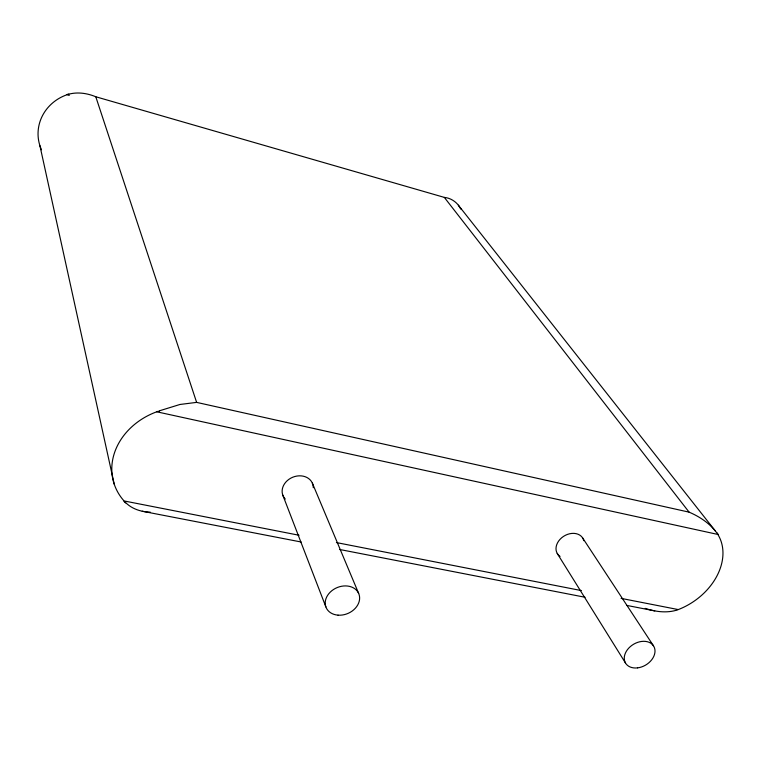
<?xml version="1.0" encoding="UTF-8"?>
<svg xmlns="http://www.w3.org/2000/svg" width="761" height="761" viewBox="0 0 761 761"><rect width="100%" height="100%" fill="white"/><g stroke="black" fill="none" stroke-linecap="round" stroke-linejoin="round"><path stroke-width="1.14" d="M299.063 535.249L124.043 500.938A66.055 55.629 -17 0 1 156.747 411.796L158.336 411.216M159.544 410.778L179.967 404.471L196.623 402.379L689.114 512.153C699.74 516.69 709.794 523.387 716.729 532.776M68.832 94.183C77.765 91.767 87.353 93.261 95.791 96.761L444.329 197.394C450.369 197.974 455.915 201.465 459.311 206.45M150.221 512.134C141.318 511.972 132.195 509.061 125.755 502.717M645.195 608.372C654.993 611.654 665.808 613.195 675.911 610.379A31.096 28.576 19.8 0 0 676.91 609.989M142.259 511.23L301.128 541.994M339.568 549.471L585.085 597.261M336.4 542.564L581.423 590.593M621.09 598.374L678.27 609.58A58.15 43.567 -33.4 0 0 717.832 534.431L156.747 411.796M626.883 605.433L654.755 610.883M69.261 95.41L66.978 94.754A43.643 41.113 -5.4 0 0 41.494 149.793M458.35 205.194L715.33 530.94M444.329 197.394L689.114 512.153M582.479 537.694L653.404 645.718M557.223 553.437L625.475 662.974M312.333 483.083L358.669 593.437M282.769 495.069L325.87 606.898M95.791 96.761L196.623 402.379M39.914 145.703L114.226 484.158M560.039 556.434A14.887 11.501 -31.4 0 1 563.454 536.429A14.887 11.501 -31.4 0 1 583.82 540.7M285.261 499.054A15.952 13.194 -22.6 0 1 292.804 477.204A15.952 13.194 -22.6 0 1 313.275 487.696M66.93 94.592A22.259 17.294 -19.5 0 1 67.834 94.297M460.158 207.705A39.914 34.996 -36.4 0 1 461.242 209.532M459.682 207.363A20.195 8.114 71 0 1 460.082 207.981M459.254 206.669A21.65 9.408 72.5 0 1 459.615 207.192M67.995 94.288A23.848 19.092 -19.5 0 1 68.804 94.05M124.766 502.117A32.381 20.186 75.1 0 1 123.929 501.223M678.222 609.485A28.985 26.35 16.2 0 1 677.081 609.894M125.679 502.926A34.683 22.316 76.9 0 1 124.928 502.184M717.718 533.718A29.517 12.081 33.5 0 1 718.222 534.536M717.043 532.824A31.61 13.631 32 0 1 717.528 533.547M158.374 411.549A35.482 1.113 -20.1 0 1 159.306 411.206M637.594 667.873A16.428 12.033 -31.1 0 0 653.861 646.45A16.428 12.033 -31.1 0 0 627.454 649.656A16.428 12.033 -31.1 0 0 637.594 667.873M338.036 615.154A17.731 14.002 -23.2 0 0 359.03 594.37A17.731 14.002 -23.2 0 0 330.207 592.163A17.731 14.002 -23.2 0 0 338.036 615.154"/></g></svg>
